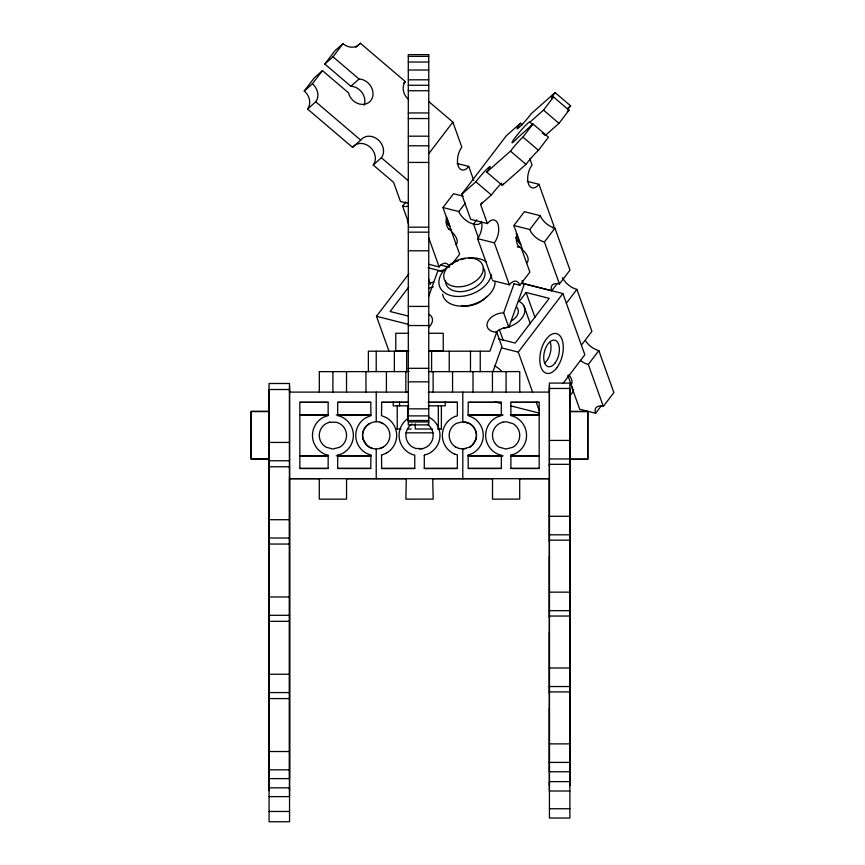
<?xml version="1.0" encoding="UTF-8"?>
<svg xmlns="http://www.w3.org/2000/svg" width="865" height="865" viewBox="0 0 865 865"><rect width="100%" height="100%" fill="white"/><g stroke="black" fill="none" stroke-linecap="round" stroke-linejoin="round"><path stroke-width="1.3" d="M269.047 790.61L269.047 459.034M289.548 386.374L289.548 821.75L269.091 821.75L269.047 389.51L289.505 389.51L289.505 468.225M289.505 790.61L289.505 466.776L269.047 466.776M549.383 785.636L549.383 464.321L569.84 464.321M549.383 466.008L549.383 388.461L569.84 388.461L569.894 818.041L549.437 818.041L549.405 392.104L428.175 392.104M569.84 785.636L569.84 458.947L549.383 458.947M337.696 455.131L337.696 468.473L370.761 468.473L370.934 455.109M532.645 124.787L529.748 121.965A13.635 1.2 -49.6 0 0 524.385 126.679L522.146 129.123A13.635 1.2 -49.6 0 0 512.35 141.741A13.635 1.2 -49.6 0 0 517.465 138.032L532.959 123.955L548.475 137.167L538.462 150.315A13.635 1.2 -49.6 0 0 525.985 164.361L502.273 185.348L486.757 172.124A13.635 1.2 -49.6 0 0 488.336 167.734A13.635 1.2 -49.6 0 0 475.858 181.78L461.705 194.301L470.679 219.342L487.428 223.57A13.635 7.309 -75.8 0 1 497.905 223.992A13.635 7.309 -75.8 0 1 494.337 242.86L509.366 284.801A13.635 7.309 -75.8 0 1 519.854 285.223L529.867 272.086L521.152 247.758L519.724 247.314A13.635 7.309 -75.8 0 1 516.783 234.091M446.502 216.52L446.124 219.98A13.635 7.309 -75.8 0 0 449.659 229.506L450.914 229.841L459.639 254.191L451.941 264.301M475.988 438.933C478.399 430.619 471.479 421.558 462.818 421.709M428.716 296.338L437.831 270.918A13.635 9.007 -19.7 0 0 444.653 269.631M514.113 283.634L503.635 312.871A13.635 9.007 -19.7 0 0 487.449 322.504A13.635 9.007 -19.7 0 0 496.726 332.149L489.904 351.201L429.008 351.201M492.942 371.647L501.916 346.616L496.726 332.149M496.067 332.149A13.635 9.007 -19.7 0 1 508.825 327.327L523.855 285.385L522.125 280.563M475.988 438.879L472.452 445.043M455.974 244.795L457.001 243.227A13.635 7.179 37.3 0 0 453.411 233.55L451.703 231.896L442.977 207.546L453.519 193.717L463.305 196.182M526.882 262.776L527.909 261.198A13.635 7.179 37.3 0 0 524.32 251.52L522.611 249.866L513.886 225.516L524.428 211.687L540.333 215.699A13.635 7.179 37.3 0 0 554.952 228.165L569.992 270.107L559.45 283.947A13.635 7.179 37.3 0 0 551.74 290.77L522.341 283.342M408.183 203.405L400.452 201.448L393.629 182.407L373.215 164.999A13.635 11.526 48.5 0 0 369.906 146.963A13.635 11.526 48.5 0 0 352.542 147.374L307.572 109.044A13.635 11.526 48.5 0 0 304.253 91.009L314.265 77.872L322.45 70.627L348.552 92.879L349.222 95.128A13.635 11.526 48.5 0 0 359.472 104.049L362.727 104.449A13.635 11.526 48.5 0 0 373.031 93.225A13.635 11.526 48.5 0 0 361.602 79.342L359.062 79.029L332.982 56.798L324.808 64.042L350.887 86.262L353.428 86.576A13.635 11.526 48.5 0 1 364.122 105.195M324.808 64.042L334.82 50.894L342.994 43.661A13.635 11.526 48.5 0 0 360.359 43.25L405.339 81.58A13.635 11.526 48.5 0 0 408.648 99.616M304.253 91.009L312.427 83.775L322.45 70.627M332.982 56.798L342.994 43.661M428.51 154.024L452.849 122.084L428.997 101.746M408.529 222.651L402.603 206.119L405.847 201.869M461.705 194.301L506.328 135.751L520.481 123.219L522.417 124.874M389.012 351.287L376.48 316.298L408.929 273.718M442.977 207.546L458.882 211.557L465.37 203.048M408.788 287.007L390.126 311.497L408.139 316.049M486.757 172.124L510.469 151.137A13.635 1.2 -49.6 0 1 522.947 137.092L532.959 123.955M529.737 122.3L543.501 110.125L553.514 96.977A13.635 1.2 -49.6 0 1 555.092 92.587L570.597 105.8A13.635 1.2 -49.6 0 0 567.818 109.769M487.428 223.57L480.605 204.529L482.227 202.399M476.745 219.764L473.523 224.1L478.529 238.08M542.344 133.048L545.253 135.524L559.006 123.338L569.029 110.201L553.514 96.977M513.886 225.516L529.791 229.539L540.333 215.699M559.45 283.947L544.409 241.995L554.952 228.165M498.435 338.853L515.162 343.07L549.243 298.349L526.082 292.5L519.238 301.485L521.919 303.28A20.457 13.505 -19.7 0 1 521.941 318.017A20.457 13.505 -19.7 0 1 503.214 328.138M551.74 290.77L557.417 283.32M532.602 392.094L518.265 352.109L562.888 293.549L522.925 283.461M566.359 303.226L576.901 289.397A13.635 7.179 37.3 0 1 562.618 277.784M581.388 345.178L591.93 331.338L576.901 289.397M562.931 383.53L584.837 354.78L562.888 293.549M568.932 374.837A13.635 7.179 37.3 0 1 571.797 383.66L570.997 384.893L579.712 409.21L595.628 413.232A13.635 7.179 37.3 0 1 603.337 406.409L588.297 364.457L598.84 350.628A13.635 7.179 37.3 0 1 585.497 340.756M569.451 396.473L573.506 391.153M595.628 413.232L601.305 405.782M603.337 406.409L613.869 392.569L598.84 350.628M355.818 47.272L360.359 43.25M307.572 109.044L315.747 101.811A13.635 11.526 48.5 0 0 312.427 83.775M350.887 86.262L359.062 79.029M403.522 83.191L405.339 81.58M352.542 147.374L360.716 140.141A13.635 11.526 48.5 0 1 378.081 139.73A13.635 11.526 48.5 0 1 381.389 157.765L408.226 180.644M373.215 164.999L381.389 157.765M555.092 92.587L531.38 113.575A13.635 1.2 -49.6 0 1 518.903 127.62A13.635 1.2 -49.6 0 1 520.481 123.219M567.635 108.428L570.597 105.8M480.605 204.529L491.363 194.993A13.635 1.2 -49.6 0 1 501.559 183.153M366.576 444.988C370.825 449.346 377.8 450.157 383.044 447.162A13.635 13.635 0 0 0 383.044 423.536C373.183 417.352 359.581 427.807 363.041 438.933M472.463 444.988L469.63 447.216A13.635 13.635 0 0 0 469.63 423.591L462.818 421.774L456.471 423.331A13.635 13.635 0 0 0 455.531 446.935M379.746 448.578L383.033 447.216M381.508 455.163L386.45 453.065M458.764 448.373L462.807 448.978L469.641 447.162M468.106 455.163L473.036 453.119A20.457 20.457 0 0 0 473.036 417.687L468.116 415.589L468.268 402.279L501.343 402.279L501.332 415.622L497.18 416.995A20.457 20.457 0 0 0 499.408 454.731L501.332 455.131L501.332 468.473L468.268 468.473L468.116 455.109M415.816 448.47L422.866 448.621L426.186 447.248A13.635 13.635 0 0 0 427.483 424.282M337.696 455.185L341.848 453.811A20.457 20.457 0 0 0 339.621 416.076L337.696 415.676L337.696 402.279L370.771 402.279L370.923 415.643L365.992 417.687A20.457 20.457 0 0 0 365.992 453.119L370.923 455.163M424.282 455.185L428.445 453.757A20.457 20.457 0 0 0 428.683 417.06M510.88 455.185L515.032 453.811A20.457 20.457 0 0 0 512.804 416.076L510.88 415.676L510.891 402.279L539.187 402.279L539.176 468.473L510.88 468.473L510.891 455.131M419.341 448.989L422.877 448.567M462.278 448.978L466.343 448.524M408.302 56.376L428.759 56.376M408.302 62.031L428.759 62.031M408.302 70.022L428.759 70.022M408.302 79.807L428.759 79.807M408.302 85.267L428.759 85.267M408.302 90.728L428.759 90.728M408.302 112.947L428.759 112.947M408.302 118.548L428.759 118.548M408.302 136.183L428.759 136.183M408.302 145.796L428.759 145.796M408.302 162.436L428.759 162.436M408.302 227.171L428.759 227.171M408.302 232.166L428.759 232.166M408.302 250.796L428.759 250.796M456.612 261.273L454.017 261.273A13.635 9.007 -19.7 0 1 452.687 263.771M408.302 306.426L428.759 306.426M408.302 325.543L428.759 325.543M408.767 333.274L395.77 333.274L395.77 351.006L408.907 351.006M429.148 333.274L443.237 333.274L443.237 351.006L429.213 351.006M408.302 368.306L428.759 368.306M319.326 371.647L409.177 371.593M428.402 371.647L519.746 371.593L519.746 392.104M408.302 381.833L428.759 381.833M289.624 392.104L408.193 392.104M408.129 402.279L381.681 402.279L381.508 415.643L386.45 417.687A20.457 20.457 0 0 1 386.45 453.119M428.262 402.279L457.358 402.279L457.358 415.87L455.185 416.422A20.457 20.457 0 0 0 454.774 454.212M299.852 402.333L328.149 402.333M337.696 402.333L370.761 402.333M381.67 402.333L408.129 402.333M428.251 402.333L457.358 402.333M468.268 402.333L501.332 402.333M510.88 402.333L539.176 402.333M408.961 405.826L393.218 405.826L393.218 402.106M428.478 405.826L445.226 405.826L445.226 402.106M408.302 408.853L428.759 408.853M268.853 411.589L251.131 411.589L251.131 459.185L268.853 459.185L268.896 411.297L251.164 411.297L251.164 459.012L268.896 459.012M570.089 411.535L587.822 411.535L587.822 459.261L570.089 459.261L570.035 411.47L587.768 411.47L587.768 459.196L570.035 459.196M336.258 414.897L370.89 414.897L337.577 414.951M408.302 415.892L428.759 415.892M408.302 420.531L428.759 420.531M408.302 421.958L428.759 421.958M396.905 429.008L400.982 429.008M407.62 429.008L411.21 429.008M432.37 429.008L415.211 429.008L415.211 423.861M437.582 429.008L441.701 429.008M405.945 432.824L433.073 432.824M549.383 440.426L569.84 440.426M269.047 442.437L289.505 442.437M300.285 455.801L328.268 455.801M336.258 455.801L370.89 455.801M468.149 455.801L502.781 455.801M510.782 455.801L538.754 455.801M300.285 455.855L328.257 455.855M337.577 455.855L370.89 455.855M468.138 455.855L502.781 455.855M510.772 455.855L538.744 455.855M269.047 460.764L289.505 460.764M299.852 468.419L328.149 468.419L328.149 455.077L326.224 454.731A20.457 20.457 0 0 1 323.997 416.995L328.149 415.622L328.149 402.279L299.852 402.279L299.852 468.473L328.149 468.473M337.696 468.419L370.771 468.419M381.519 455.109L381.67 468.473L414.746 468.419L414.746 455.077L412.821 454.676A20.457 20.457 0 0 1 408.269 418.271M424.293 455.131L424.282 468.473L457.358 468.419L457.358 454.882L454.785 454.157M468.268 468.419L501.343 468.419M510.891 468.419L539.187 468.419M381.67 468.473L414.746 468.473M424.282 468.473L457.358 468.473M289.624 478.648L320.266 478.648M346.541 478.648L346.551 499.159L319.282 499.159L319.293 478.648M346.919 478.648L405.534 478.648M406.291 478.648L405.88 499.159L433.16 499.105L432.749 478.648M433.506 478.648L492.131 478.648M492.52 478.648L492.509 499.159L519.714 499.105L519.714 478.648M518.773 478.648L549.416 478.648M289.624 478.702L549.405 478.702M549.383 516.286L569.84 516.286M269.047 519.714L289.505 519.714M549.383 534.808L569.84 534.808M269.047 538.03L289.505 538.03M549.383 540.182L569.84 540.182M269.047 544.042L289.505 544.042M549.383 592.147L569.84 592.147M269.047 596.98L289.505 596.98M549.383 610.668L569.84 610.668M269.047 615.307L289.505 615.307M549.383 616.042L569.84 616.042M269.047 621.319L289.505 621.319M549.383 668.018L569.84 668.018M269.047 674.246L289.505 674.246M549.383 686.54L569.84 686.54M549.383 691.903L569.84 691.903M269.047 692.573L289.505 692.573M269.047 698.585L289.505 698.585M549.383 743.878L569.84 743.878M269.047 751.523L289.505 751.523M549.383 762.4L569.84 762.4M269.047 769.839L289.505 769.839M569.84 771.775L549.383 771.775L549.383 708.078M269.047 778.619L289.505 778.619L289.505 477.556M569.84 781.636L549.383 781.636L549.383 790.999L569.84 790.999M269.047 787.853L289.505 787.853L289.505 796.622L269.047 796.622M549.437 808.743L569.894 808.743M269.091 811.467L289.548 811.467M457.142 163.474L468.733 166.404L473.75 180.385M527.358 181.369L538.96 184.299L553.989 226.241A13.635 7.309 -75.8 0 0 552.822 227.992M448.34 229.193L450.914 229.841M517.281 246.785L521.152 247.758M481.816 222.575A13.635 7.309 -75.8 0 1 477.588 238.632L494.337 242.86M440.609 265.058L448.34 267.004M513.41 283.601L519.854 285.223M428.845 264.312L439.15 266.907A13.635 7.309 -75.8 0 1 449.627 267.328M492.618 280.574L509.366 284.801M428.067 267.75L442.22 271.329M376.48 316.298L408.702 324.44M501.505 347.871L518.265 352.109M495.094 401.944L501.538 403.577M510.566 405.847L538.927 413.016M379.746 422.228L383.033 423.591M372.696 448.524L369.409 447.162A13.635 13.635 0 0 1 369.409 423.536M415.805 448.524L412.54 447.064A13.635 13.635 0 0 1 411.848 424.077M455.531 446.881L458.764 448.427M543.501 110.125L559.006 123.338M522.947 137.092L538.462 150.315M510.469 151.137L525.985 164.361M475.858 181.78L491.363 194.993M315.747 101.811L360.716 140.141M520.892 244.341L519.184 242.687A13.635 7.179 37.3 0 1 515.897 237.486M366.576 445.043L363.051 438.879M529.769 158.663L532.051 165.01A13.635 7.309 -75.8 0 0 528.472 183.877A13.635 7.309 -75.8 0 0 538.96 184.299M567.84 375.324L573.073 389.931M516.243 233.323L520.168 244.287M526.082 292.5L535.035 317.487M524.06 306.188L530.332 323.683M452.849 122.084L461.824 147.126A13.635 7.309 -75.8 0 0 458.255 165.983A13.635 7.309 -75.8 0 0 468.733 166.404M477.588 238.632L492.163 279.298M536.181 402.084L539.317 410.843M503.635 312.871L508.825 327.327M499.31 329.424L503.257 340.41M446.902 217.883L449.951 226.403L448.275 224.716A13.635 7.179 37.3 0 1 446.297 222.11M428.672 237.67L439.15 266.907M428.683 279.265L430.467 284.271M408.734 224.543L407.372 220.737A13.635 7.309 -75.8 0 0 408.539 218.986M569.84 412.81L569.84 383.087L549.383 383.087L549.383 392.45M549.437 385.682L549.437 391.715M549.383 478.183L549.383 541.868M549.383 556.357L549.383 617.729M549.383 632.218L549.383 693.6M506.079 371.647L506.079 392.104M492.445 371.647L492.445 392.104M480.248 351.201L480.248 371.647M473.014 371.647L473.014 392.104M470.474 351.201L470.474 371.647M462.807 392.104L462.807 421.828M462.818 448.924L462.807 478.702M452.557 371.647L452.557 392.104M449.216 351.201L449.216 371.647M441.377 405.826L441.377 429.008M438.306 405.826L438.306 429.008M433.127 371.647L433.127 392.104M431.603 351.201L431.603 371.647M407.62 405.826L407.62 419.99M406.691 371.647L406.691 351.201L368.371 351.201L368.371 371.647M405.847 371.647L405.847 392.104M399.533 402.106L399.533 405.826M397.24 405.826L397.24 429.008M394.364 351.201L394.364 371.647M386.417 371.647L386.417 392.104M376.221 351.201L376.221 371.647M376.221 392.104L376.221 421.763M376.221 449.043L376.221 478.702M365.96 371.647L365.96 392.104M346.53 371.647L346.53 392.104M332.895 371.647L332.895 392.104M319.326 371.593L319.326 392.104M289.505 392.267L289.505 383.498L269.047 383.498L269.091 412.648M428.694 314.157A13.635 9.007 -19.7 0 1 428.64 327.327M503.408 183.812A13.635 1.2 -49.6 0 1 502.273 185.348M569.029 110.201A13.635 1.2 -49.6 0 1 567.245 111.38M550.248 342.226A13.635 7.309 -75.8 0 1 544.604 363.105M428.954 288.456A13.635 9.007 -19.7 0 1 433.419 286.845M428.467 283.72A20.457 13.505 -19.7 0 1 433.57 282.152M494.542 365.765A13.635 7.179 37.3 0 1 501.873 371.55M516.719 307.205A13.635 9.007 -19.7 0 1 511.442 320.839M588.297 364.457A13.635 7.179 37.3 0 1 580.318 360.391M481.459 221.71A13.635 7.179 37.3 0 1 473.523 224.1A13.635 7.179 37.3 0 1 458.882 211.557M544.409 241.995A13.635 7.179 37.3 0 1 529.791 229.539M407.729 206.238A13.635 7.179 37.3 0 1 402.603 206.119M483.232 267.901A20.457 13.505 -19.7 0 1 469.49 290.024A20.457 13.505 -19.7 0 1 445.486 280.941M495.115 281.849A27.269 18.003 -19.7 0 1 470.365 305.107A27.269 18.003 -19.7 0 1 442.556 294.219M486.876 296.306A20.457 13.505 -19.7 0 1 461.64 305.853M491.417 274.681A27.269 18.003 -19.7 0 1 465.186 295.83A27.269 18.003 -19.7 0 1 439.106 284.585A27.269 18.003 -19.7 0 1 458.526 260.495M460.764 259.727A27.269 18.003 -19.7 0 1 465.359 258.57M468.798 258.084A27.269 18.003 -19.7 0 1 486.26 261.9M329.565 422.185L326.256 423.504A13.635 13.635 0 0 0 325.943 447.118L332.733 449.043L339.577 447.302A13.635 13.635 0 0 0 339.891 423.688L336.626 422.282L329.565 422.185M502.76 422.185L499.451 423.504A13.635 13.635 0 0 0 499.137 447.118L505.928 449.043L512.772 447.302A13.635 13.635 0 0 0 513.086 423.688L506.285 421.763L502.76 422.185M428.759 54.636L408.302 54.636L408.302 424.888L428.759 424.888L428.759 54.636M328.268 414.897L300.285 414.897L328.257 414.951M502.781 414.897L468.149 414.897L502.781 414.951M538.754 414.897L510.782 414.897L538.744 414.951M554.919 363.192A13.635 7.309 -75.8 0 0 555.99 340.68A13.635 7.309 -75.8 0 0 543.739 356.456A13.635 7.309 -75.8 0 0 554.919 363.192M556.736 367.906A20.457 10.953 -75.8 0 0 558.087 334.236A20.457 10.953 -75.8 0 0 539.825 358.186A20.457 10.953 -75.8 0 0 556.736 367.906M453.595 286.347A20.457 13.505 -19.7 0 0 483.33 268.637A20.457 13.505 -19.7 0 0 453.703 262.149A20.457 13.505 -19.7 0 0 453.595 286.347"/></g></svg>
